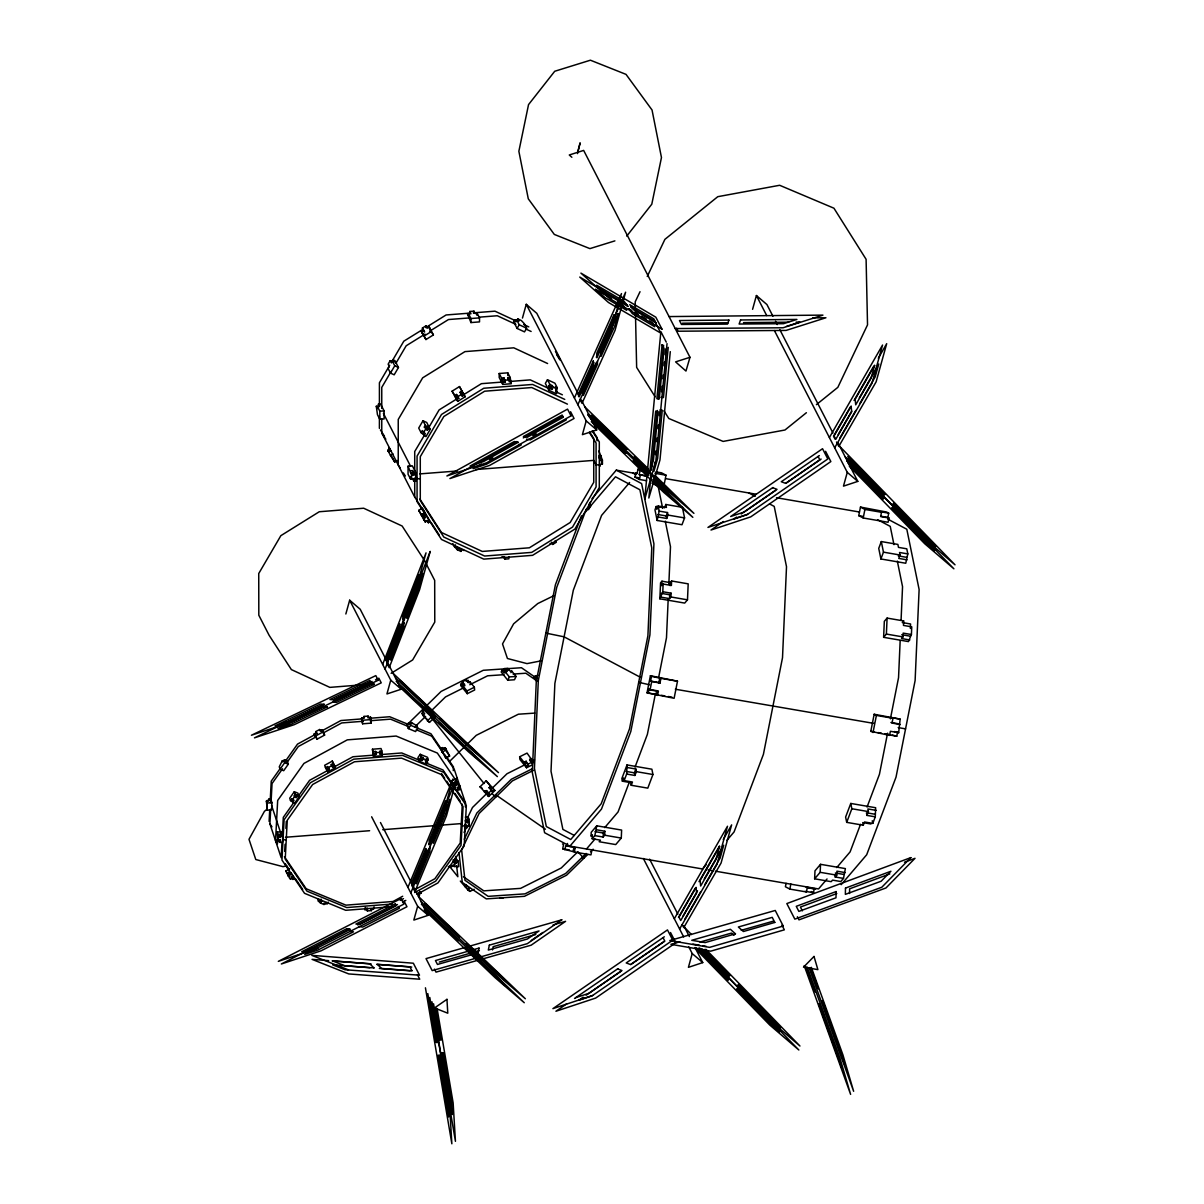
<?xml version="1.0" encoding="UTF-8"?>
<svg xmlns="http://www.w3.org/2000/svg" width="1204" height="1204" viewBox="0 0 1204 1204"><rect width="100%" height="100%" fill="white"/><g stroke="black" fill="none" stroke-linecap="round" stroke-linejoin="round"><path stroke-width="1.5" d="M376.295 406.275L377.469 414.688L379.817 419.278L384.106 418.947L384.106 410.88L380.584 404.017L378.432 404.183L378.432 406.109L376.295 406.275L377.469 408.562L377.469 406.636L379.621 406.47L378.432 404.183M379.395 428.353L379.41 416.102M379.41 405.582L379.41 382.812L389.735 365.203M379.817 419.278L379.832 411.211L377.469 406.636M424.877 512.829L414.718 497.056L381.758 432.943L381.758 418.932M381.758 408.412L381.758 387.402L391.149 371.389M408.066 466.174L408.066 474.241L410.429 478.816L412.566 478.65L413.74 480.938L415.892 480.772L415.892 472.721L412.355 465.843L408.066 466.174L411.602 474.978L411.602 478.846L413.74 478.68L413.74 480.938M410.429 478.816L410.429 476.558L411.602 478.846M411.602 474.978L413.74 474.812L412.566 470.598L410.429 470.764M413.74 474.812L412.566 470.598M414.718 497.056L414.718 479.538M414.718 470.794L414.718 451.515L425.298 433.741L422.273 430.581L421.069 432.642L425.96 436.646L430.249 429.346L426.713 422.469L422.995 420.753L418.706 428.052L421.069 432.642M467.423 313.672L470.945 322.567L479.523 321.889L479.523 317.871L477.175 313.281L475.128 313.446L473.955 311.159L469.831 311.475L469.816 313.491L467.423 313.672L468.597 315.975L468.597 313.958L471.005 313.762L469.831 311.475M470.945 322.567L470.945 318.533L468.597 313.958M473.955 311.159L473.955 313.175L476.001 313.01L477.175 315.297L477.175 313.281M499.193 373.496L499.193 377.529L502.73 384.392L511.309 383.73L510.135 377.409L507.772 372.834L499.193 373.496L501.556 378.071L502.73 384.392M502.73 382.375L505.138 382.195L503.949 377.89L501.556 378.071M508.886 556.805L508.886 558.822L504.762 559.138L504.762 557.121L502.715 557.286M505.138 382.195L503.949 377.89M507.772 375.513L507.772 372.834M510.135 377.409L508.073 377.574L508.073 379.591L510.135 379.426M508.073 377.574L509.262 381.879L511.309 381.713M596.958 440.86L596.958 437.353L592.88 431.047M600.269 466.114L600.269 464.187L602.421 464.022L602.421 460.154L598.885 451.018M429.121 844.696L429.181 840.362L445.661 800.66L442.109 813.528L429.121 844.696L457.053 777.618L446.473 815.8L414.913 891.577L412.054 885.994L427.059 849.874M849.527 893.503L849.633 888.808L889.816 873.908M592.187 838.752L592.368 834.748L591.044 836.298L591.224 832.31L596.763 825.809L621.625 830.083L621.279 838.074L615.726 844.576L599.156 841.731L600.48 840.166L592.187 838.752L594.851 835.621L596.763 825.809M594.851 835.621L603.144 837.036L603.324 833.048L604.875 831.227L596.582 829.797M603.144 837.036L604.694 835.215L604.875 831.227M659.852 598.809L660.56 582.826L661.944 581.201L670.222 582.616L671.606 580.99L688.191 583.85L687.484 599.833L684.715 603.084L659.852 598.809L662.787 591.736L663.133 584.045L671.411 585.475L671.606 580.99M661.944 581.201L661.748 585.671L663.133 584.045M668.205 598.734L666.489 637.744L658.708 677.115M668.852 583.88L670.493 546.736L665.27 521.151M661.237 597.184L669.529 598.614L669.695 594.791L671.079 593.166L662.787 591.736M670.101 585.611L670.222 582.616M669.529 598.614L670.914 596.973L671.079 593.166M814.626 878.815L814.988 870.823L820.526 864.321L845.389 868.596L843.477 878.408L840.813 881.539L832.536 880.109L831.211 881.674L814.626 878.815L820.18 872.313L820.526 864.321M843.477 878.408L835.2 876.979L835.32 874.315M835.2 876.979L836.75 875.157L836.93 871.169L845.208 872.599M883.616 637.322L884.323 621.339L887.092 618.088L903.662 620.933L903.467 625.418L911.759 626.848L911.413 634.523L908.478 641.597L883.616 637.322L886.385 634.072L887.092 618.088M900.171 640.543L898.545 677.686L890.403 718.848M901.074 620.105L902.548 586.679L897.326 561.094M909.863 639.971L901.57 638.541L902.955 636.916L903.135 633.108L911.413 634.523M910.374 628.473L910.57 623.988L902.278 622.558L903.662 620.933M266.385 801.111L267.303 810.157L271.592 809.825L271.969 802.692L270.765 799.08L268.612 799.245L268.522 800.946L266.385 801.111L266.791 802.315L266.867 800.615L269.019 800.449L268.612 799.245M267.303 810.157L266.867 800.615M269.109 821.429L269.696 810.442M270.268 799.456L271.246 781.14L279.659 769.296M270.569 802.632L270.765 799.08M281.947 842.996L281.164 857.639L269.907 823.837L270.689 809.193M271.081 801.864L272.044 783.563L282.564 768.739M277.326 832.009L277.748 841.551L282.443 842.424L282.82 835.305L281.616 831.678L277.326 832.009L278.259 840.753L280.397 840.588L280.291 842.589M277.748 841.551L277.853 839.549L278.259 840.753M279.885 841.385L279.99 839.384L280.397 840.588M278.44 837.337L280.577 837.171L280.276 834.252L278.124 834.417M280.577 837.171L280.276 834.252M281.42 835.245L281.616 831.678M282.323 835.681L283.301 817.365L293.806 802.556M284.701 851.379L285.077 844.32M285.92 828.427L286.296 821.369M363.999 716.425L364.406 717.629L362.013 717.825L361.907 719.601L361.516 718.397L362.615 723.8L371.193 723.137L370.576 717.148L368.529 717.313L368.138 716.109L363.999 716.425L363.909 718.201M362.615 723.8L362.013 717.825M368.138 716.109L368.033 717.885L370.079 717.719L370.486 718.938L370.576 717.148M372.457 749.219L373.466 756.398L382.044 755.736L381.834 750.965L381.036 748.542L372.457 749.219L373.466 756.398M374.038 906.868L373.947 908.644L371.539 908.839L371.449 910.615L367.325 910.931L367.416 909.155L365.369 909.321L365.459 907.53M367.325 910.931L367.009 907.951L367.416 909.155M373.571 754.622L375.964 754.426L375.663 751.447L373.255 751.627M375.964 754.426L375.663 751.447M382.135 753.945L380.088 754.11L379.787 751.115L381.834 750.965M453.291 770.635L453.487 766.978L446.308 756.398M459.717 789.959L459.913 786.302L437.353 753.057L396.146 736.05L347.309 739.858L303.95 763.426L277.672 800.464L275.535 840.738L277.582 843.763M462.291 804.167L460.229 843.011L434.87 878.754L415.561 889.244M465.346 806.861L465.542 803.203L454.284 769.401L431.739 736.156L416.283 729.774M464.879 824.409L464.684 827.961L466.836 827.795L466.52 824.89M469.244 822.498L467.107 822.678L466.806 819.472L468.958 819.307L469.244 822.498L469.063 825.929L466.926 826.094M467.107 822.678L466.806 819.472M467.874 822.227L468.145 816.884L465.286 817.11M468.672 824.725L468.582 826.426L466.43 826.591L466.836 827.795M651.003 475.67L648.836 498.035L659.973 459.958L670.297 351.643M651.545 470.087L657.294 410.459M658.377 399.276L663.585 345.232M654.78 462.155L653.877 471.456L657.625 458.634L662.245 410.233L659.807 410.022M655.488 454.706L655.849 450.973M656.752 441.672L657.113 437.955M658.016 428.639L658.362 424.922M659.265 415.606L659.626 411.888M661.568 391.782L662.11 386.198M662.817 378.778L663.178 375.061M664.081 365.76L664.442 362.058M665.15 354.623L665.692 349.04M667.031 343.637L655.819 461.267L644.682 499.359L660.876 331.642L666.263 342.132M668.235 347.369L663.449 397.561L661.026 397.35M646.563 480.697L639.459 479.478L635.005 477.115L635.862 472.841L637.097 473.503L637.954 469.229L648.67 470.629M591.962 849.738L590.953 854.87L574.368 852.011L562.704 848.79L563.547 844.516L562.479 843.959M564.842 849.919L565.684 845.644L575.211 847.736L574.368 852.011M646.939 476.332L639.249 474.632L640.092 470.358L637.954 469.229M566.933 846.307L567.49 843.462M639.459 479.478L640.302 475.204M573.134 851.348L573.977 847.074L575.211 847.736M656.045 471.893L661.568 472.841L666.008 475.204L664.322 483.752L653.667 481.916M647.03 692.827L650.401 675.73L677.491 681.193L674.12 698.29L647.03 692.827L657.685 694.663M648.143 693.414L648.941 689.335L657.233 690.765L658.347 691.352L657.534 695.43M651.514 676.332L660.921 678.349L659.973 683.135L650.566 681.118L651.514 676.332L650.401 675.73M658.347 691.352L650.055 689.922L651.68 681.705M655.518 693.218L647.376 734.38L635.005 767.144M656.421 694.843L657.233 690.765M659.973 683.135L658.859 682.548L659.807 677.747M786.077 883.33L785.399 886.746L789.854 889.094L806.424 891.953L807.267 887.679L806.018 887.017L815.559 889.109L807.267 887.679M858.768 515.628L860.469 507.08L886.58 512.016L888.718 513.16L887.875 517.434L888.928 517.991L888.085 522.265L863.223 517.991L858.768 515.628L862.335 516.245M789.854 889.094L790.862 883.977M863.223 517.991L864.908 509.442L860.469 507.08M888.718 513.16L880.425 511.73L881.494 512.287L880.636 516.561L888.928 517.991M806.831 891.577L813.468 892.721L814.31 888.447M870.793 731.34L874.164 714.258L900.14 719.119L898.681 732.724L890.403 731.295L889.59 735.373L870.793 731.34L874.345 731.957M873.02 732.529L876.392 715.432L874.164 714.258M887.574 733.161L879.432 774.322L867.046 807.071M900.14 719.119L891.863 717.689L892.977 718.276L892.029 723.077L900.306 724.507M889.59 735.373L888.477 734.786L896.769 736.216L897.567 732.137L894.256 731.565M492.481 949.941L493.158 946.675L535.78 934.5M577.544 153.6L580.147 142.825L577.514 152.592M345.849 613.995L349.657 600.209L360.192 609.239L401.278 689.2L386.935 693.956L390.758 680.17L349.657 600.209M522.461 318.067L526.268 304.296L536.803 313.326L578.748 394.942M371.645 816.794L417.653 906.296L413.83 920.082L428.172 915.326L380.464 822.513M526.268 304.296L586.197 420.903L582.39 434.674L596.717 429.933L581.321 399.939M752.59 309.308L756.413 295.522L766.933 304.552L772.938 316.231M688.793 946.886L692.225 953.568L688.417 967.339L702.745 962.598L695.039 947.578M774.413 330.558L847.285 472.359L843.462 486.145L857.805 481.389L838.089 443.027M689.982 357.302L685.964 371.058L675.594 361.877L689.982 357.302L583.654 150.41L569.266 154.985L571.855 157.272M581.472 515.809L555.405 584.768L536.292 681.404L532.288 772.411L544.599 832.716L569.928 846.141L702.534 868.972L706.161 864.698M662.892 507.591L656.255 506.463L654.976 509.864L657.128 520.459L681.991 524.733L684.564 517.916L682.412 507.336L665.827 504.476L664.548 507.877M665.827 504.476L666.444 507.441L658.152 506.011L656.857 509.427L656.255 506.463M657.128 520.459L659.19 511.113L658.152 506.011M658.422 517.043L666.715 518.472L666.188 515.944L667.483 512.543L659.19 511.113M666.715 518.472L667.994 515.071L667.483 512.543M627.013 764.931L621.851 778.552L622.393 781.2L630.685 782.63L631.227 785.279L647.797 788.138L652.944 774.503L651.876 769.206L627.013 764.931L626.637 774.052L624.169 780.598L632.461 782.028L631.227 785.279M622.393 781.2L623.627 777.95L624.169 780.598M629.135 782.66L618.058 811.963L604.709 827.63M626.637 774.052L634.929 775.466L634.388 772.817L635.832 769.01L627.54 767.58M634.929 775.466L636.374 771.659L635.832 769.01M881.313 541.559L878.739 548.377L880.892 558.972L905.754 563.246L907.816 553.9L906.778 548.813L898.485 547.384L897.883 544.419L881.313 541.559L883.465 552.154L880.892 558.972M907.816 553.9L899.523 552.486L900.05 555.014L898.756 558.415L907.048 559.845M850.776 803.444L845.614 817.064L846.698 822.362L863.283 825.222L864.502 821.971L872.795 823.385L875.278 816.839L875.639 807.718L850.776 803.444L851.845 808.742L846.698 822.362M860.529 824.319L850.099 851.905L836.75 867.572M875.278 816.839L866.985 815.409L868.43 811.601L867.888 808.953L876.181 810.367M382.661 664.427L426.035 552.862L415.455 591.044L385.054 669.063M407.915 887.378L452.915 778.988L442.335 817.17L410.775 892.947M574.398 397.937L621.475 293.58L610.895 331.762L577.875 404.694M578.537 396.567L593.978 362.359M596.296 357.227L625.613 292.211L615.033 330.393L582.014 403.325L579.937 399.276M595.875 363.021L582.269 393.181L583.398 395.379L597.485 364.27L597.425 361.2M640.031 291.699L635.215 301.828L636.645 367.401L655.157 396.823M647.255 276.499L664.909 239.34L717.78 196.688L779.65 185.281L833.936 208.202L866.097 259.296L867.527 324.869L837.833 387.357L816.402 404.649M501.978 670.327L501.195 671.982L507.772 680.215L514.484 679.763L516.064 676.452L511.685 670.959L510.075 671.064L507.877 668.325L504.657 668.536L503.859 670.192L501.978 670.327L504.175 673.066L504.973 671.411L506.854 671.29L506.056 672.946M510.887 672.615L511.685 670.959M507.772 680.215L509.367 676.904L516.064 676.452M467.769 817.365L472.48 807.508L487.078 793.225M464.052 832.461L467.227 825.824M464.292 839.278L476.874 813.001L511.369 779.229L532.439 768.679M829.39 437.549L882.562 345.036L871.982 383.218L834.658 447.798M850.325 406.967L833.529 436.179L835.034 439.099M854.057 400.465L873.637 366.392M878.303 358.28L886.701 343.667L876.121 381.849L838.797 446.428L836.539 442.034M838.195 434.614L851.679 411.151M859.295 397.907L878.769 364.029L875.203 376.882L859.852 403.445M674.33 918.742L727.502 826.245L716.922 864.427L679.598 928.991M678.484 917.373L695.265 888.161M698.997 881.674L719.525 845.976M723.243 839.489L731.641 824.875L721.061 863.057L683.752 927.622L682.247 924.702M683.135 915.808L697.522 890.794M704.235 879.116L723.709 845.223L720.142 858.091L704.791 884.654M839.91 437.94L855.833 410.398M684.85 919.149L700.773 891.607M390.201 360.658L388.139 364.18L389.313 366.467L388.109 368.514L390.472 373.089L394.175 374.82L398.464 367.506L394.942 360.643L393.076 359.77L394.265 362.058L392.399 361.2L391.375 362.946L390.201 360.658L392.052 361.516M391.616 361.998L403.822 341.183L422.619 329.535M395.845 363.382L406.184 345.774L424.982 334.11M390.472 373.089L394.762 365.775L392.399 361.2M425.358 425.328L428.383 428.473L427.36 430.219L424.335 427.074L425.358 425.328L422.995 420.753M422.92 433.5L424.124 431.453M427.36 430.219L426.186 427.932L427.209 426.186M423.447 432.883L425.509 429.361M428.805 427.51L439.129 409.887L456.361 399.216M514.62 319.737L513.551 321.558L517.088 328.436L524.508 331.883L526.66 328.225L524.297 323.65L521.347 320.535L517.78 318.879L515.809 322.025L514.62 319.737L516.712 320.7M517.088 328.436L519.225 324.779L516.877 320.189L518.954 321.167L517.78 318.879M547.474 379.742L545.337 383.399L548.858 390.262L556.293 393.723L557.362 391.887L556.188 389.599L557.256 387.778L554.909 383.188L547.474 379.742L549.837 384.317L556.654 389.238L555.586 391.059L557.362 391.887M464.082 550.559L462.005 549.596L460.936 551.417L457.354 549.761L454.405 546.646L455.488 544.825M553.087 387.583L552.019 389.404L549.942 388.44L548.753 386.153L549.837 384.317M548.858 390.262L549.942 388.44M552.019 389.404L550.845 387.116L551.914 385.28M457.354 549.761L458.438 547.94L456.662 547.113M585.626 510.526L586.649 508.765L588.515 509.638L590.577 506.116L589.403 503.829M590.592 501.782L588.711 505.259L590.577 506.116M282.368 760.642L279.268 766.797L280.065 769.206L283.677 770.711L288.298 764.194L287.094 760.582L285.288 759.829L284.174 761.379L282.368 760.642L282.774 761.846L283.873 760.296L285.679 761.033L285.288 759.829M284.912 761.876L297.523 744.102L315.192 734.5M280.065 769.206L284.686 762.704L283.873 760.296M286.763 762.809L298.321 746.525L315.99 736.923M294.318 791.69L289.712 798.192L290.51 800.6L294.528 803.309L299.149 796.807L297.945 793.18L294.318 791.69L295.13 794.098L299.149 796.807M290.51 800.6L291.804 798.779L293.61 799.531L292.722 802.556M297.343 796.055L296.229 797.605L294.423 796.867L295.13 794.098M294.017 800.735L292.211 799.998L294.423 796.867M296.229 797.605L296.937 794.851M298.02 796.627L309.578 780.327L328.842 769.853M408.261 723.318L407.102 724.958L408.306 728.571L415.546 731.565L417.863 728.315L417.051 725.892L411.437 722.535L410.293 724.161L408.261 723.318L408.668 724.537L409.811 722.912L411.843 723.739L411.437 722.535M408.306 728.571L410.624 725.32L409.811 722.912M428.308 759.694L427.495 757.286L420.256 754.306L417.954 757.557L419.158 761.169L426.397 764.164L427.555 762.538L425.418 760.612L426.577 758.987L428.308 759.694L427.149 761.334M320.535 903.075L318.398 901.149L319.557 899.523L321.679 901.45L320.535 903.075L324.011 904.505L325.17 902.88L327.187 903.722L328.346 902.082M421.069 756.714L423.101 757.557L422.348 760.386L420.316 759.543L421.069 756.714L420.256 754.306M319.948 900.727L321.107 899.102M419.158 761.169L420.316 759.543M320.129 901.856L321.287 900.231L321.679 901.45M422.348 760.386L423.101 757.557M427.555 762.538L425.825 761.816L426.577 758.987M325.637 904.129L326.796 902.503L327.187 903.722M448.355 866.459L450.176 867.211L451.274 865.661L453.08 866.398L455.293 863.268L453.095 861.327M454.901 862.064L456.196 860.243L454.375 859.49L453.487 862.531L455.293 863.268M626.742 236.104L651.785 204.213L661.463 157.528L652.041 110L626.02 74.377L590.411 60.2L554.728 71.262L528.541 104.597L518.864 151.283L528.285 198.81L554.307 234.434L589.915 248.611L614.898 240.875M592.007 498.637L616.282 470.147L636.54 473.639M629.602 482.503L601.594 515.387L573.315 590.231L554.878 683.42L551.011 771.222L562.885 829.39L574.293 835.441M569.928 846.141L601.473 809.103L630.806 731.52L649.919 634.899L653.922 543.877L641.612 483.587L616.282 470.147M586.498 849.001L595.002 839.022M726.795 840.482L734.079 831.934L763.411 754.351L782.51 657.715L786.513 566.708L774.217 506.402L769.461 503.889M827.043 878.965L818.554 888.943L715.417 871.184M841.19 884.669L866.684 854.75L896.017 777.167L915.115 680.546L919.119 589.524L906.808 529.233L887.815 519.15M407.96 723.875L441.131 691.412L483.255 670.297L521.452 667.723L534.967 677.099M426.487 708.87L427.947 707.455L429 708.178L435.592 716.41L429.482 722.385L422.98 715.432L424.696 713.761L422.499 711.022L425.433 708.148L428.684 711.624M422.98 715.432L424.034 716.169L421.836 713.415L423.552 711.745L422.499 711.022M427.947 707.455L430.144 710.194L429.091 709.457L427.631 710.887L425.433 708.148M415.004 726.78L425.614 716.38M430.927 711.188L445.525 696.905L463.344 687.966M427.375 720.925L433.47 714.95L435.592 716.41M536.849 681.464L533.553 677.34L537.782 675.173M449.709 761.289L476.257 735.328L518.367 714.213L534.742 713.099M480.05 786.784L486.16 780.809L494.859 790.501L488.749 796.476L480.05 786.784L482.157 788.244M484.444 792.277L486.16 790.592L487.214 791.329L489.411 794.068L487.695 795.754M493.791 789.779L492.346 791.209L489.095 787.732L490.54 786.302L494.859 790.501M485.498 793L487.214 791.329M489.095 787.732L490.148 788.454L491.608 787.025M492.391 788.033L506.989 773.751L524.809 764.811M486.16 790.592L488.342 793.346L491.277 790.471M464.714 886.58L466.234 885.091L469.44 888.522L467.92 890.027L460.319 881.087L486.281 898.876L524.492 896.303L566.602 875.188L587.838 854.404M465.722 887.273L467.242 885.783M467.92 890.027L469.951 891.427L474.18 889.259M586.107 853.455L565.639 873.487L525.004 893.865L488.147 896.348L464.955 880.259L461.629 849.934L479.072 813.498L512.347 780.929L533.477 770.334M582.3 858.467L585.234 855.592M590.487 851.815L593.151 849.211M267.213 809.028L264.413 811.376L248.987 839.308L255.79 859.536L282.985 866.654L286.657 865.932M806.394 412.716L784.963 430.009L723.107 441.416L668.807 418.495L663.931 410.745M531.28 940.505L542.869 932.468M723.378 521.528L710.992 530.031L750.724 516.877L830.85 461.568L825.583 451.319M772.938 487.485L730.662 516.516L744.042 512.076L777.001 489.336L772.622 487.68M819.382 455.579L781.291 481.735L785.64 483.376L819.819 459.793L818.103 456.451M736.697 517.058L733.703 519.12L747.082 514.68L827.81 458.965L822.543 448.716L707.952 527.427L747.684 514.258M741.197 513.973L775.662 490.299M785.866 483.286L821.128 459.055M566.783 1003.79L555.932 1011.24L595.664 998.071L675.79 942.777L670.523 932.528M574.519 998.477L617.878 968.693M664.322 936.787L626.231 962.944L630.58 964.585L664.758 940.986L663.043 937.66M583.142 997.228L578.642 1000.328L592.022 995.889L672.75 940.173L667.483 929.924L552.907 1008.636L592.624 995.467M586.137 995.181L620.602 971.493M630.806 964.494L664.548 941.317M391.134 673.337L412.641 659.958L434.779 622.077L434.689 580.373L424.41 560.357L402.136 526.013L363.653 508.223L319.271 511.745L280.863 535.66L258.74 573.525L258.815 615.229L269.094 635.245L291.368 669.59L329.851 687.379L374.248 683.857M422.378 328.06L425.945 325.848L427.014 327.503L428.79 326.404L433.395 334.938L425.96 339.543L421.46 331.642L423.552 330.347L422.378 328.06L424.621 332.003L423.552 330.347M425.749 327.593L446.112 314.966L469.62 313.145M421.46 331.642L422.544 333.297L421.355 331.01L423.447 329.715M428.79 326.404L429.963 328.692L428.895 327.036L427.119 328.135L425.945 325.848M429.677 331.205L448.475 319.542L468.371 318.007M423.823 336.217L431.243 331.612L428.895 327.036M452.072 391.18L459.492 386.574L465.165 396.763L457.746 401.368L452.072 391.18L454.209 394.506M454.42 395.77L456.497 394.476L457.58 396.131L458.754 398.419L456.677 399.713M461.854 391.165L464.097 395.108L462.321 396.206L460.078 392.263L461.854 391.165L459.492 386.574M455.488 397.425L457.58 396.131M462.321 396.206L461.147 393.919L462.923 392.82M458.754 398.419L457.686 396.763L461.252 394.551M462.622 395.318L481.419 383.67L504.943 381.849M389.961 449.679L388.109 450.838L389.133 452.418L387.959 450.13L389.81 448.972L388.787 447.391L390.984 451.274M397.23 460.515L394.746 462.05L390.457 455.413L392.94 453.878M418.706 510.376L422.423 508.073L430.234 521.588L428.383 522.747L427.179 520.88L425.328 522.024L418.706 510.376L422.995 517.028M421.054 514.951L422.92 513.807L423.943 515.387L422.077 516.546M425.945 514.951L424.094 516.095L425.117 517.69L423.266 518.834M425.328 522.024L424.139 519.737L425.343 521.603L427.209 520.444L428.383 522.747M549.927 543.892L551.703 542.793L552.771 544.449L556.338 542.236L555.27 540.581M566.332 419.835L530.332 439.851L526.449 439.114M516.772 441.537L449.905 478.575L489.637 465.406L574.052 418.48L570.591 411.723M523.288 437.925L562.434 416.238M481.314 464.112L473.127 468.642L486.506 464.217L521.227 444.908L518.623 444.411M489.486 459.582L492.767 457.761M532.905 435.532L536.126 433.741M315.945 731.52L319.617 729.519L320.61 730.978L322.416 730L324.613 735.072L316.998 739.211L314.214 733.883L316.351 732.724L315.945 731.52L317.344 734.184L316.351 732.724M322.416 730L322.822 731.204L321.829 729.744L320.023 730.738L319.617 729.519M321.618 731.009L340.882 720.534L362.585 718.848M315.027 736.306L322.642 732.152L321.829 729.744M324.026 732.544L341.695 722.942L363.397 721.256M332.289 761.139L324.674 765.277L325.471 767.685L327.849 771.824L335.464 767.685L332.289 761.139L335.464 767.685M325.471 767.685L327.608 766.527L328.993 769.206L326.856 770.364M334.471 766.226L332.665 767.204L331.672 765.744L331.266 764.54L333.087 763.547M328 767.746L331.672 765.744M326.465 769.145L328.602 767.986L328.993 769.206M332.665 767.204L332.259 766L334.08 765.007M333.674 767.234L352.938 756.759L374.64 755.074M440.634 748.647L442.53 747.609L443.644 749.249L445.54 748.211L449.604 756.037L445.796 758.114L440.634 748.647L442.605 751.567M445.54 748.211L445.947 749.415L444.833 747.789L442.937 748.813L442.53 747.609M441.838 752.274L445.646 750.197L444.833 747.789M291.413 876.587L291.804 877.791L289.908 878.83L285.845 871.004L289.652 868.927M451.47 781.245L455.278 779.184L459.507 787.25L457.595 788.274L458.543 789.673L456.647 790.712L451.47 781.245L453.457 784.165M286.657 873.412L288.554 872.388L289.502 873.773L289.908 874.992L287.997 876.015M457.595 784.436L455.699 785.475L454.585 783.834L454.179 782.63L456.09 781.592M289.908 874.992L288.96 873.592L290.856 872.554L294.829 878.393L292.918 879.432L291.804 877.791M452.689 784.873L454.585 783.834M287.605 874.811L289.502 873.773M455.699 785.475L455.293 784.271L457.204 783.232M290.615 879.251L292.512 878.228L292.918 879.432M458.543 789.673L458.152 788.469L460.048 787.431L459.251 785.023M402.693 896.243L393.046 901.495L345.939 905.152L306.177 888.748L284.415 856.676M400.285 900.411L403.506 898.651M414.763 892.54L435.682 881.162L461.027 845.434L463.088 806.59L441.326 774.518L401.564 758.114L354.458 761.771L312.634 784.511L287.274 820.24L285.228 859.099L306.975 891.171L346.737 907.56L392.037 904.038M402.603 902.142L405.808 900.396M417.051 894.286L437.925 882.938L464.202 845.9L466.339 805.611L443.794 772.381L402.572 755.375L353.75 759.167L310.376 782.75L284.099 819.774L281.962 860.062L304.522 893.308L345.729 910.299L392.76 906.657M419.097 894.316L421.234 893.157L420.241 891.697L420.647 892.901L418.51 894.06L419.504 895.52L418.104 892.856M349.356 929.172L281.36 963.983L321.077 950.814L406.967 906.732L404.092 901.149M357.648 924.928L397.471 904.55M462.456 681.66L466.008 679.869L468.206 682.623L469.981 681.735L474.361 687.228L474.662 689.982L467.272 693.685L460.68 685.452L462.456 681.66L464.804 685.783L462.607 683.044M469.981 681.735L470.132 683.119L467.935 680.365L466.159 681.253L466.008 679.869M460.68 685.452L463.645 683.977M460.53 684.083L462.727 686.822L462.577 685.437L464.654 684.399M469.816 684.73L487.635 675.79L504.009 674.692M467.272 693.685L466.971 690.93L474.361 687.228M532.454 764.811L526.539 767.776L519.947 759.543L519.646 756.789L527.051 753.087L533.778 762.689M526.389 766.406L524.041 762.282L526.118 761.244L528.466 765.368L526.389 766.406L526.539 767.776M529.82 760.838L529.67 759.453L531.446 758.565M524.192 763.652L526.268 762.614L526.118 761.244M531.28 761.56L534.516 759.935M528.315 763.983L531.867 762.207L529.67 759.453M455.819 858.241L458.017 860.995L454.465 864.171L454.766 866.82L456.602 865.887M456.783 867.437L458.634 866.504L458.017 860.995M553.915 595.664L537.767 603.55L513.626 623.822L502.519 643.929L507.426 658.498L527.006 663.615L541.514 660.77M323.379 704.807L254.465 737.856L294.197 724.688L381.232 682.849L378.854 678.213L375.482 679.824M333.463 699.976L372.126 681.434M904.52 862.199L915.01 858.317L885.963 887.965L798.974 919.856L797.379 916.741M836.795 893.564L800.419 907.048L802.361 910.841M318.052 948.21L278.32 961.364L401.067 898.545L403.927 904.114L304.732 954.381L318.127 949.956L353.449 931.821L349.687 931.369M575.602 997.71L588.982 993.285L621.941 970.544L617.577 968.889M786.483 326.344L799.907 322.085L796.16 322.115M553.087 924.913L565.579 921.346L531.16 945.185L435.998 972.125L434.463 969.115M439.294 962.071L479.403 950.603M679.854 941.784L670.929 944.327L710.691 951.175L784.346 929.834L781.953 925.169M699.9 942.1L731.49 933.085L734.034 935.357M741.243 930.301L773.329 921.165M473.247 312.859L494.949 311.174L515.237 320.61M479.222 317.164L497.297 315.749L515.914 324.403M470.945 318.533L479.523 317.871M501.556 380.088L503.949 379.907M505.138 380.178L509.262 379.862M510.361 381.427L530.257 379.877L548.858 388.516M379.832 411.211L384.106 410.88M601.247 455.594L599.095 455.759L600.269 460.319L602.421 460.154M410.429 472.69L412.566 472.525M599.095 458.017L601.247 457.851M413.74 472.886L415.892 472.721M419.805 473.894L457.204 470.99M475.911 469.53L593.738 460.379L596.085 464.955L599.306 464.714M420.286 478.62L417.066 478.876L414.718 474.286M501.541 557L503.588 556.85L504.762 559.138M369.824 718.276L389.72 716.741L408.607 724.522M362.81 720.233L371.389 719.571M370.621 720.699L390.517 719.149L409.405 726.945M376.054 752.65L380.193 752.334M373.165 753.403L375.573 753.222M381.743 752.741L379.696 752.906L380.088 754.11M381.879 754.502L401.775 752.967L420.663 760.747M267.679 803.023L271.969 802.692M465.075 820.842L467.212 820.676M280.667 835.471L282.82 835.305M278.034 836.133L280.186 835.952M466.7 821.459L468.853 821.294M285.453 837.262L369.613 830.715M382.706 829.691L461.252 823.596L462.065 826.004L465.271 825.763M283.03 839.925L286.251 839.67M366.919 909.727L364.872 909.893L364.962 908.102L365.369 909.321M373.451 909.216L371.043 909.411L371.449 910.615M507.095 669.981L508.69 669.875M513.1 674.074L525.832 673.217L536.352 680.501M499.856 898.289L503.076 898.064M669.048 316.577L822.934 315.117L783.067 327.774L675.203 328.572M812.79 317.886L825.929 317.766L786.061 330.423L678.198 331.22L676.663 328.21M682.472 323.199L728.254 322.762M743.545 322.612L788.635 322.19M328.662 960.641L312.047 959.362L348.769 973.931L419.744 979.213L417.442 974.713M332.349 960.927L371.118 963.937M376.656 964.359L411.738 967.068M369.854 967.715L332.665 964.84L345.036 969.747L419.504 975.21L413.348 963.215L311.806 955.359L348.528 969.927M379.35 968.452L410.158 970.83M358.973 926.629L362.705 927.065L399.337 908.267L398.404 906.446M640.092 470.358L648.369 471.787M654.961 473.307L666.008 475.204M864.908 509.442L881.494 512.287M666.008 478.71L756.247 494.242M776.505 497.734L859.385 512.001M639.249 474.632L645.871 475.776M881.238 516.29L887.875 517.434M635.005 477.115L638.556 477.717M667.994 515.071L684.564 517.916M883.465 552.154L900.05 555.014M657.911 514.514L666.188 515.944M898.244 555.887L906.537 557.317M661.402 593.361L669.695 594.791M901.751 634.734L910.028 636.148M670.914 596.973L687.484 599.833M886.385 634.072L902.955 636.916M660.921 678.349L677.491 681.193M876.392 715.432L892.977 718.276M650.566 681.118L658.859 682.548M890.915 722.49L899.192 723.905M649.573 684.79L638.692 682.322M675.354 689.23L874.254 723.469M898.199 727.592L905.558 728.856M661.237 695.28L664.789 695.882M668.34 696.499L671.892 697.116M877.897 732.574L881.448 733.176M885 733.793L888.552 734.41M892.104 735.012L896.769 736.216M636.374 771.659L652.944 774.503M851.845 808.742L868.43 811.601M626.11 771.403L634.388 772.817M868.099 813.046L874.736 814.19M864.397 822.859L871.019 824.003M595.032 831.618L603.324 833.048M835.365 872.99L843.658 874.42M604.694 835.215L621.279 838.074M820.18 872.313L836.75 875.157M708.057 869.92L711.73 870.552M567.34 845.93L570.651 846.502M562.704 848.79L569.326 849.934M692.887 944.102L699.584 945.245M702.925 945.817L706.281 946.404M410.624 725.32L430.927 733.733L442.199 750.363M423.492 758.761L426.984 760.191M419.91 758.339L421.942 759.182M425.81 762.884L442.982 769.958L455.293 788.093M284.686 762.704L288.298 764.194M452.975 859.957L454.781 860.709M294.017 795.663L295.838 796.401M523.695 324.538L528.782 326.886M519.225 324.779L526.66 328.225M526.058 329.113L531.13 331.476M547.609 363.533L513.777 347.821L464.955 351.613L422.664 377.83L398.238 419.459L398.238 465L400.27 468.145M557.256 387.778L555.48 386.951L556.654 389.238M548.753 386.153L550.845 387.116M555.631 391.661L562.388 394.807M564.751 399.397L532.604 384.452L483.782 388.245L441.492 414.477L417.066 456.105L417.066 501.647L441.477 539.467L483.767 559.123L532.589 555.33L574.88 529.098L599.306 487.485L599.306 441.943L592.187 430.897M567.445 404.138L531.747 387.537L484.64 391.21L443.84 416.509L420.286 456.662L420.286 500.578L443.824 537.074L484.625 556.037L531.732 552.38L572.532 527.081L596.085 486.913L596.085 442.997L589.223 432.356M394.762 365.775L398.464 367.506M428.383 428.473L430.249 429.346M424.335 427.074L426.186 427.932M877.581 519.661L890.238 526.374L893.97 544.644M748.888 492.978L755.224 496.334M632.868 473.006L636.028 474.677M651.861 483.075L658.182 486.431L662.667 508.359M897.567 732.137L898.681 732.724M640.347 677.265L564.089 636.826L545.848 633.093M648.941 689.335L650.055 689.922M811.33 891.577L813.468 892.721M805.175 891.291L806.424 891.953M627.555 305.199L579.756 277.07L608.487 302.505L660.815 333.132L654.66 321.137L630.745 307.08M611.647 298.667L595.513 289.171L605.191 297.734L626.712 310.331L622.95 305.304M631.814 310.527L628.608 308.645L632.356 313.642L654.675 326.705L652.673 322.792L649.453 320.911M635.02 312.423L638.225 314.304M641.446 316.185L646.247 319.015M533.553 677.34L536.367 679.297M421.836 713.415L422.89 714.153M495.958 794.941L545.427 829.225M495.702 797.214L491.924 793.376M583.85 858.301L577.89 851.725L561.245 867.994L520.61 888.371L483.767 890.855L463.465 876.783M488.342 793.346L489.411 794.068M847.285 472.359L857.805 481.389M586.197 420.903L596.717 429.933M390.758 680.17L401.278 689.2M692.225 953.568L702.745 962.598M417.653 906.296L428.172 915.326M393.196 673.457L498.486 772.637L469.334 747.609L395.574 678.093M396.191 681.298L497.372 776.61L468.236 751.597L398.569 685.934M398.614 684.384L432.432 716.245L399.382 685.904M418.435 896.408L525.365 998.763L496.214 973.735L421.31 901.977M421.4 904.264L524.267 1002.736L495.115 977.708L424.214 909.803M424.109 907.816L458.453 940.7L425.042 909.637M584.933 406.967L648.173 468.702M654.901 475.264L693.925 513.356L664.774 488.327L588.395 413.724M649.904 471.532L635.276 457.249L633.951 457.099L675.188 496.214L653.892 475.429M587.853 414.883L648.414 473.985M653.802 479.237L692.827 517.329L663.675 492.316L591.314 421.641M648.805 475.505L634.162 461.222L632.852 461.072L647.255 475.144M652.794 479.403L674.089 500.187L653.802 481.525M839.91 446.579L955.013 564.811L925.861 539.798L845.178 456.828M846.668 458.619L953.899 568.8L924.762 543.772L849.287 466.159M684.865 927.772L691.397 934.5M705.785 949.279L799.953 1046.02L770.801 1020.992L700.532 948.737M704.355 949.444L729.85 975.646L729.007 976.384L702.248 948.857M699.449 947.879L798.854 1049.993L769.702 1024.98L695.536 948.692M698.154 948.18L728.751 979.62L727.908 980.372L696.047 947.593M535.073 675.85L537.27 678.589M504.657 668.536L506.854 671.29M503.859 670.192L509.367 676.904M526.268 762.614L528.466 765.368M462.577 685.437L466.971 690.93M519.646 756.789L524.041 762.282M429.091 709.457L433.47 714.95M486.16 780.809L490.54 786.302M490.148 788.454L492.346 791.209M431.679 718.051L484.038 783.503M426.186 718.276L429.482 722.385M484.354 790.983L488.749 796.476M454.119 860.499L456.316 863.238M467.754 888.687L469.951 891.427M449.89 866.76L457.851 876.723L456.632 865.631M445.646 750.197L449.604 756.037M460.048 787.431L459.1 786.031L459.507 787.25M454.179 782.63L455.293 784.271M458.152 788.469L457.204 787.07L457.595 788.274M457.339 791.118L465.542 803.203M441.567 773.63L444.667 778.205M446.744 781.261L451.921 788.891M455.037 793.481L460.214 801.111M322.642 732.152L324.613 735.072M314.214 733.883L315.207 735.343M419.654 891.442L420.647 892.901M331.266 764.54L332.259 766M269.907 823.837L271.969 826.862M285.258 863.689L289.366 869.739M295.522 878.8L302.686 889.38M285.845 871.004L289.803 876.843M557.648 355.33L555.45 351.463M556.579 354.608L560.01 359.921L558.43 356.866M589.809 432.326L593.738 438.422L593.738 482.337L570.184 522.491L529.384 547.79L482.277 551.447L441.477 532.499L419.895 499.043M431.243 331.612L433.395 334.938M464.097 395.108L465.165 396.763M421.355 331.01L425.96 339.543M460.078 392.263L461.147 393.919M380.419 429.933L384.482 436.239M381.758 432.943L385.822 439.249M403.325 472.886L405.357 476.031M387.959 450.13L389.328 452.268M391.195 455.609L394.746 462.05M430.987 522.28L439.129 534.892M775.511 321.242L777.212 324.583M779.786 329.58L832.942 433.019M756.413 295.522L766.692 315.553M588.244 414.883L589.825 417.938M601.232 461.734L602.421 464.022M551.598 542.161L552.771 544.449M456.497 394.476L457.686 396.763M454.916 395.875L457.746 401.368M649.603 859.159L677.882 914.212M683.887 925.891L689.38 936.561M643.357 858.482L683.661 936.878M459.762 549.129L460.936 551.417M452.839 543.591L454.405 546.646M383.414 413.378L410.594 466.279M414.477 478.033L415.892 480.772M422.92 513.807L425.117 517.69M423.778 518.548L425.343 521.603M388.109 450.838L390.457 455.413M811.33 967.309L842.905 1054.809L853.636 1091.291L809.133 967.881M810.744 967.896L818.284 988.8L810.081 968.272M807.041 966.902L839.88 1057.895L850.611 1094.376L804.212 965.668M806.454 967.504L815.259 991.885L805.16 966.105M468.145 816.884L468.958 819.307M444.592 754.487L445.796 758.114M425.418 760.612L425.825 761.816M455.383 857.835L456.196 860.243M453.08 866.398L452.674 865.194L451.575 866.745L449.769 866.007L450.176 867.211M370.396 720.714L371.193 723.137M381.247 753.313L382.044 755.736M315.794 735.599L316.998 739.211M326.645 768.197L327.849 771.824M291.804 798.779L292.211 799.998M323.605 903.301L324.011 904.505M317.6 898.741L318.398 901.149M271.547 805.386L281.676 835.817M288.554 872.388L288.96 873.592M275.942 839.79L276.213 842.032M872.253 820.737L872.795 823.385M866.444 812.76L866.985 815.409M862.741 822.573L863.283 825.222M437.097 1008.516L453.14 1102.894L455.443 1141.317L432.131 1003.669M435.547 1007.643L441.07 1040.105L439.671 1039.925L433.545 1003.775M431.935 1001.758L449.559 1105.377L451.861 1143.8L425.433 987.807M429.813 997.484L437.488 1042.604L436.074 1042.408L427.811 993.601M531.867 762.207L532.017 763.577M467.935 680.365L468.085 681.75M458.995 852.628L462.246 882.216M455.624 856.39L456.03 860.077M425.78 848.549L425.719 852.853L412.265 885.181L411.332 883.375L425.78 848.549M429.918 847.18L429.858 851.484L416.403 883.811L415.47 882.005L429.918 847.18M433.32 838.992L433.259 843.327L446.248 812.158L449.814 799.29L433.32 838.992M836.118 891.562L835.982 897.793L798.869 911.398L796.265 906.326L836.118 891.562M845.479 888.085L845.359 894.361L881.132 881.238L890.915 871.26L845.479 888.085M538.308 680.576L534.441 768.378L546.315 826.546L570.741 839.504L601.187 803.775L629.481 728.932L647.902 635.727L651.77 547.925L639.896 489.757L615.47 476.799L585.024 512.528L556.73 587.371L538.308 680.576M399.758 624.093L399.577 628.157L386.604 661.447L385.822 659.942L399.758 624.093M403.039 615.665L402.843 619.759L415.35 587.657L418.917 574.805L403.039 615.665M403.897 622.724L403.716 626.787L390.743 660.078L389.961 658.573L403.897 622.724M407.178 614.296L406.982 618.389L419.489 586.288L423.055 573.435L407.178 614.296M655.653 411.347L649.724 472.781L653.471 459.943L658.091 411.557L655.653 411.347M662.08 344.795L656.872 398.674L659.295 398.885L664.081 348.693L662.08 344.795M479.072 948.09L478.063 952.966L437.473 964.449L435.457 960.551L479.072 948.09M489.336 945.155L488.312 950.061L527.442 938.985L539.046 930.948L489.336 945.155M430.174 551.492L419.594 589.674L389.193 667.693L386.815 663.058L430.174 551.492M614.055 314.921L610.488 327.789L596.913 357.784L596.808 353.148L614.055 314.921M618.194 313.552L614.627 326.419L601.052 356.414L600.947 351.779L618.194 313.552M719.571 846.608L716.004 859.46L700.653 886.024L700.096 880.485L719.571 846.608M874.631 365.399L871.064 378.252L855.713 404.815L855.156 399.276L874.631 365.399M728.917 320.068L727.502 324.102L681.494 324.448L679.477 320.535L728.917 320.068M740.55 319.963L739.121 324.026L783.488 323.695L796.913 319.436L740.55 319.963M593.256 361.034L578.131 394.551L579.259 396.763L593.346 365.64L593.256 361.034M851.138 406.275L834.056 435.983L835.772 439.325L851.695 411.768L851.138 406.275M696.078 887.468L678.996 917.192L680.712 920.518L696.634 892.977L696.078 887.468M814.009 956.458L803.535 967.158L817.877 969.626L814.009 956.458M910.856 857.609L881.81 887.243L794.836 919.134L786.829 903.572L910.856 857.609M884.91 494.438L884.067 495.19L849.663 459.793L847.947 456.451L884.91 494.438M883.811 498.411L882.968 499.163L848.549 463.766L846.848 460.44L883.811 498.411M893.609 503.377L892.766 504.13L925.951 538.248L935.764 546.676L893.609 503.377M892.51 507.351L891.667 508.103L924.853 542.236L934.665 550.664L892.51 507.351M738.564 984.571L737.706 985.323L770.891 1019.457L780.704 1027.885L738.564 984.571M737.45 988.559L736.607 989.312L769.792 1023.43L779.605 1031.858L737.45 988.559M446.955 999.335L434.524 1007.944L447.783 1013.211L446.955 999.335M561.756 919.826L527.322 943.665L432.176 970.605L426.02 958.61L561.756 919.826M518.187 442.304L483.466 461.599L470.087 466.038L514.289 441.552L518.187 442.304M563.306 417.231L527.292 437.248L523.409 436.495L562.163 415.034L563.306 417.231M571.027 415.877L486.597 462.803L446.88 475.971L567.551 409.119L571.027 415.877M346.662 928.766L301.692 951.777L315.087 947.337L350.409 929.217L346.662 928.766M395.363 903.843L355.932 924.025L359.665 924.461L396.297 905.649L395.363 903.843M324.132 704.28L288.328 721.482L274.948 725.922L320.505 704.069L324.132 704.28M370.636 681.915L333.508 699.765L329.911 699.569L369.869 680.41L370.636 681.915M378.191 680.245L291.157 722.084L251.425 735.238L375.814 675.61L378.191 680.245M327.172 706.883L291.368 724.086L277.989 728.525L323.545 706.688L327.172 706.883M373.676 684.519L336.548 702.368L332.951 702.173L372.909 683.014L373.676 684.519M735.463 933.822L705.153 942.597L691.758 940.294L730.376 929.277L735.463 933.822M774.819 922.43L743.395 931.52L738.338 927.005L772.216 917.358L774.819 922.43M783.232 926.042L709.577 947.367L669.815 940.52L775.241 910.465L783.232 926.042M373.992 967.926L344.795 965.743L332.424 960.837L369.613 963.712L373.992 967.926M411.918 970.74L381.638 968.483L377.288 964.314L409.917 966.827L411.918 970.74M627.028 449.197L625.719 449.047L592.022 415.034L627.028 449.197M625.929 453.186L624.62 453.035L590.908 419.007L625.929 453.186M443.238 1052.883L441.823 1052.687L452.298 1114.528L451.53 1101.585L443.238 1052.883M439.656 1055.366L438.241 1055.171L448.716 1117.011L447.933 1104.068L439.656 1055.366M459.567 936.727L425.208 903.843L459.567 936.727M467.649 944.463L466.174 943.996L506.809 981.937L467.649 944.463M466.535 948.436L465.075 947.984L505.695 985.925L466.535 948.436M433.53 712.271L399.713 680.41L433.53 712.271M441.492 719.766L439.896 719.059L480.05 756.082L441.492 719.766M440.393 723.739L438.798 723.047L478.951 760.055L440.393 723.739M627.871 306.373L606.349 293.776L596.672 285.197L624.108 301.346L627.871 306.373M655.834 322.732L633.515 309.669L629.767 304.672L653.832 318.834L655.834 322.732M661.974 329.159L609.645 298.547L580.915 273.112L655.819 317.179L661.974 329.159M823.054 1001.999L821.79 1000.735L844.847 1064.667L823.054 1001.999M820.014 1005.084L818.765 1003.835L841.822 1067.767L820.014 1005.084"/></g></svg>
